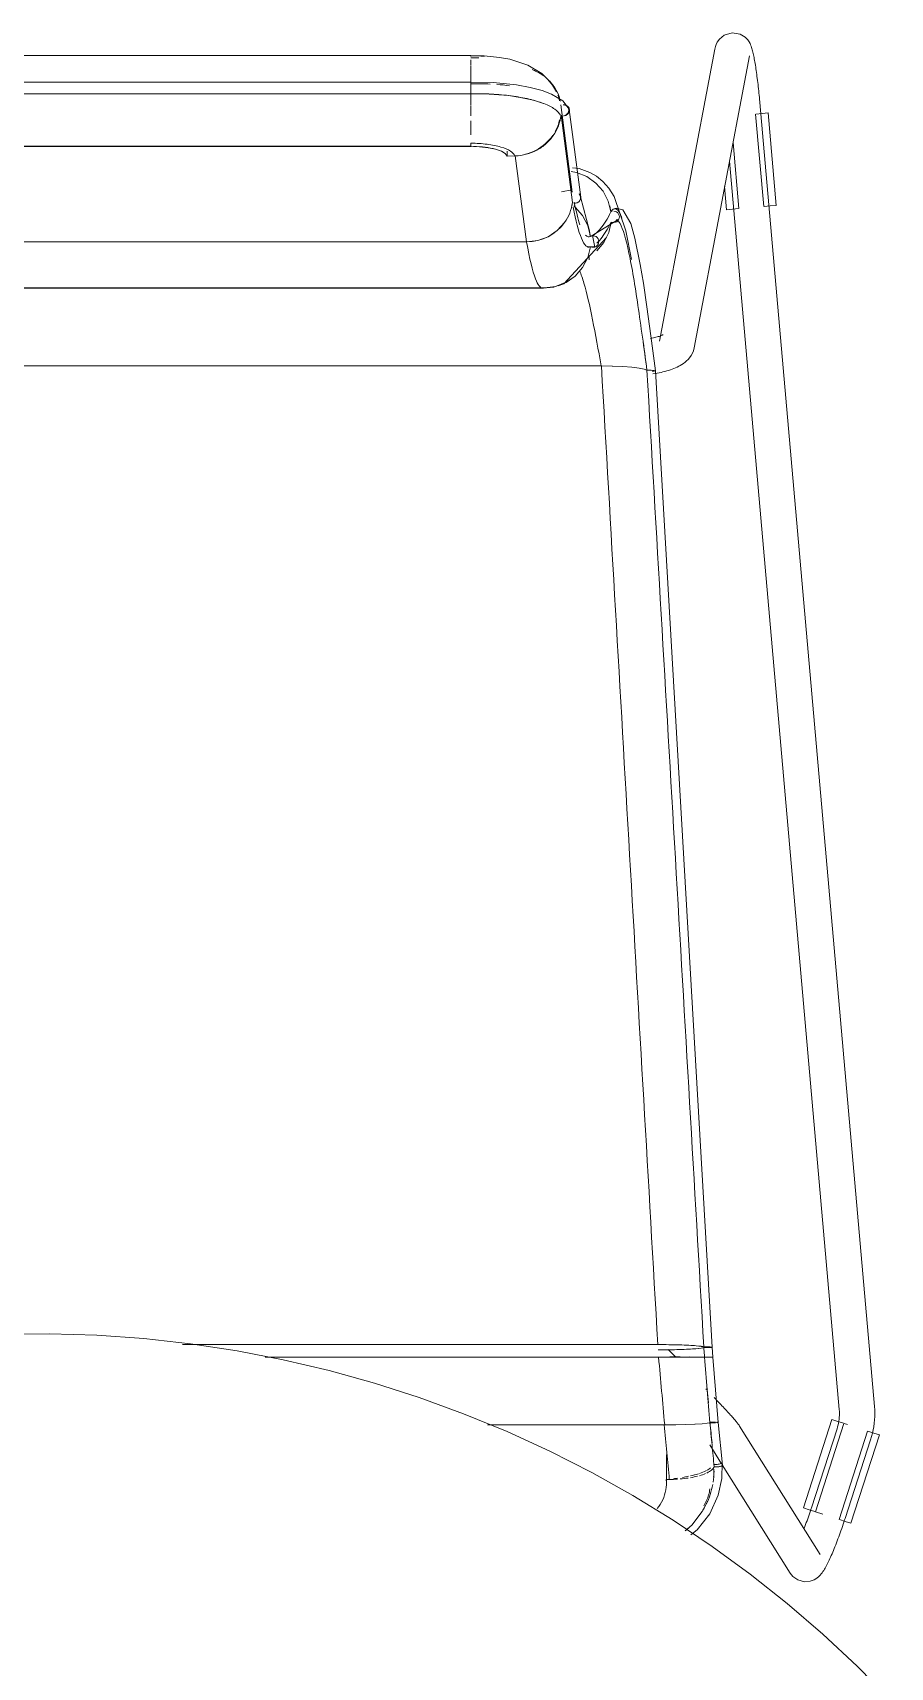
# Model space of a CAD drawing. Header units: millimetres. Extents: x 79795 to 317870, y -36033 to 97293.
# Drawn here: x 161676 to 161967, y 12592 to 13148 of the extents above; entities that cross this region are included whole.
import ezdxf

# ---------------------------------------------------------------- set-up
doc = ezdxf.new("R2010")
doc.units = ezdxf.units.MM
doc.header["$MEASUREMENT"] = 0
doc.layers.add('I-FURN', color=8, linetype='CONTINUOUS', lineweight=9)

msp = doc.modelspace()

# ---------------------------------------------------------------- linework, layer by layer
at = {"layer": 'I-FURN'}
for p, q in [((161910.56, 13147.02), (161913.31, 13147.86)), ((161913.31, 13147.86), (161916.07, 13147.37)), ((161907.43, 13142.27), (161888.61, 13042.97)), ((161907.51, 13142.68), (161907.43, 13142.27)), ((161907.65, 13143.2), (161907.51, 13142.68)), ((161907.86, 13143.82), (161907.65, 13143.2)), ((161908.24, 13144.62), (161907.86, 13143.82)), ((161908.99, 13145.7), (161908.24, 13144.62)), ((161910.56, 13147.02), (161908.99, 13145.7)), ((161916.07, 13147.37), (161917.73, 13146.33)), ((161917.73, 13146.33), (161918.58, 13145.42)), ((161918.58, 13145.42), (161919.06, 13144.72)), ((161919.06, 13144.72), (161919.37, 13144.16)), ((161919.37, 13144.16), (161919.58, 13143.69)), ((161919.58, 13143.69), (161919.75, 13143.26)), ((161919.75, 13143.26), (161919.89, 13142.85)), ((161919.89, 13142.85), (161920.02, 13142.46)), ((161920.02, 13142.46), (161920.13, 13142.06)), ((161920.13, 13142.06), (161920.24, 13141.66)), ((161824.52, 13140.08), (161529.67, 13140.08)), ((161829.04, 13140), (161824.52, 13140.08)), ((161824.52, 13139.91), (161824.52, 13140.08)), ((161824.52, 13140.06), (161824.52, 13139.78)), ((161824.52, 13138.59), (161824.52, 13136.84)), ((161824.52, 13136.56), (161824.52, 13133.98)), ((161834.25, 13139.48), (161829.04, 13140)), ((161837.74, 13138.83), (161834.25, 13139.48)), ((161843.89, 13136.81), (161837.74, 13138.83)), ((161848.61, 13133.94), (161843.89, 13136.81)), ((161900.4, 13040.74), (161919.22, 13140.03)), ((161920.24, 13141.66), (161920.34, 13141.25)), ((161920.34, 13141.25), (161920.44, 13140.82)), ((161920.44, 13140.82), (161920.54, 13140.38)), ((161920.54, 13140.38), (161920.64, 13139.92)), ((161920.64, 13139.92), (161920.73, 13139.44)), ((161920.73, 13139.44), (161920.83, 13138.94)), ((161920.83, 13138.94), (161920.92, 13138.43)), ((161920.92, 13138.43), (161921.02, 13137.9)), ((161921.02, 13137.9), (161921.11, 13137.35)), ((161921.11, 13137.35), (161921.2, 13136.78)), ((161921.2, 13136.78), (161921.29, 13136.19)), ((161824.52, 13131.04), (161529.67, 13131.04)), ((161824.52, 13130.8), (161824.52, 13133.82)), ((161824.52, 13133.81), (161824.52, 13130.8)), ((161832.08, 13130.89), (161824.52, 13131.04)), ((161824.52, 13130.97), (161824.52, 13131.04)), ((161824.52, 13131.04), (161824.52, 13127.19)), ((161824.52, 13130.78), (161824.52, 13130.97)), ((161824.52, 13130.47), (161824.52, 13130.78)), ((161839.97, 13130.1), (161832.08, 13130.89)), ((161850.59, 13132.1), (161848.61, 13133.94)), ((161852.26, 13130.03), (161850.59, 13132.1)), ((161921.29, 13136.19), (161921.39, 13135.59)), ((161921.39, 13135.59), (161921.48, 13134.97)), ((161921.48, 13134.97), (161921.57, 13134.33)), ((161921.57, 13134.33), (161921.65, 13133.69)), ((161921.65, 13133.69), (161921.74, 13133.02)), ((161921.74, 13133.02), (161921.83, 13132.35)), ((161921.83, 13132.35), (161921.91, 13131.66)), ((161921.91, 13131.66), (161922, 13130.96)), ((161922, 13130.96), (161922.08, 13130.25)), ((161529.67, 13127.08), (161824.52, 13127.08)), ((161824.52, 13130.08), (161824.52, 13130.47)), ((161824.52, 13129.63), (161824.52, 13130.08)), ((161824.52, 13129.14), (161824.52, 13129.63)), ((161824.52, 13128.64), (161824.52, 13129.14)), ((161824.52, 13128.16), (161824.52, 13128.64)), ((161824.52, 13127.74), (161824.52, 13128.16)), ((161824.52, 13127.41), (161824.52, 13127.74)), ((161824.52, 13127.19), (161824.52, 13127.41)), ((161824.52, 13123.3), (161824.52, 13127.11)), ((161824.52, 13127.11), (161824.52, 13123.3)), ((161830.74, 13127), (161824.52, 13127.08)), ((161837.31, 13126.47), (161830.74, 13127)), ((161841.32, 13125.88), (161837.31, 13126.47)), ((161844.68, 13129.23), (161839.97, 13130.1)), ((161845.75, 13124.91), (161841.32, 13125.88)), ((161848.72, 13128.15), (161844.68, 13129.23)), ((161851.89, 13126.96), (161848.72, 13128.15)), ((161855.72, 13124.65), (161851.89, 13126.96)), ((161853.59, 13127.76), (161852.26, 13130.03)), ((161922.08, 13130.25), (161922.16, 13129.53)), ((161922.16, 13129.53), (161922.24, 13128.81)), ((161922.24, 13128.81), (161922.32, 13128.07)), ((161922.32, 13128.07), (161922.4, 13127.33)), ((161922.4, 13127.33), (161922.47, 13126.59)), ((161922.47, 13126.59), (161922.54, 13125.84)), ((161922.54, 13125.84), (161922.61, 13125.09)), ((161824.52, 13123.1), (161824.52, 13119.54)), ((161849.19, 13123.81), (161845.75, 13124.91)), ((161855.13, 13123.33), (161858.98, 13093.64)), ((161859, 13090.09), (161855.15, 13119.79)), ((161855.9, 13117.36), (161855.59, 13119.8)), ((161857.61, 13122.27), (161855.72, 13124.65)), ((161857.97, 13121.77), (161861.83, 13091.99)), ((161921.28, 13120.2), (161924.04, 13088.79)), ((161921.4, 13120.21), (161923.47, 13120.4)), ((161922.61, 13125.09), (161922.68, 13124.34)), ((161922.68, 13124.34), (161922.7, 13124.18)), ((161961.64, 12680.86), (161922.7, 13124.18)), ((161923.47, 13120.4), (161925.51, 13120.57)), ((161925.51, 13120.57), (161928.27, 13089.16)), ((161824.52, 13117.92), (161824.52, 13116.07)), ((161824.52, 13115.59), (161824.52, 13116.06)), ((161824.52, 13115.55), (161824.52, 13113.09)), ((161824.52, 13109.24), (161529.67, 13109.24)), ((161529.67, 13109.18), (161824.52, 13109.18)), ((161824.52, 13109.18), (161827.56, 13109.07)), ((161827.56, 13109.07), (161830.41, 13108.75)), ((161830.41, 13108.75), (161832.9, 13108.24)), ((161915.59, 13088.05), (161913.62, 13110.53)), ((161832.9, 13108.24), (161834.88, 13107.57)), ((161834.88, 13107.57), (161836.23, 13106.78)), ((161836.23, 13106.78), (161836.87, 13105.92)), ((161836.87, 13105.92), (161836.87, 13107.59)), ((161836.87, 13105.92), (161839.59, 13105.99)), ((161839.59, 13105.99), (161843.45, 13076.71)), ((161912.41, 13104.16), (161949.69, 12679.81)), ((161858.63, 13100.7), (161860.37, 13100.32)), ((161860.37, 13100.33), (161858.63, 13100.7)), ((161861.36, 13101.67), (161859.1, 13101.96)), ((161863.89, 13098.93), (161860.37, 13100.33)), ((161864.96, 13100.37), (161861.36, 13101.67)), ((161866.97, 13096.76), (161863.89, 13098.93)), ((161867.23, 13099.03), (161864.96, 13100.37)), ((161869.4, 13097.25), (161867.23, 13099.03)), ((161858.85, 13094.42), (161855.36, 13093.73)), ((161861.59, 13092.67), (161861.29, 13093.06)), ((161861.78, 13092.23), (161861.59, 13092.67)), ((161861.84, 13091.76), (161861.78, 13092.23)), ((161861.81, 13092.07), (161864.78, 13080.46)), ((161869.45, 13093.93), (161866.97, 13096.76)), ((161871.4, 13095.01), (161869.4, 13097.25)), ((161871.19, 13090.61), (161869.45, 13093.93)), ((161873.21, 13092.19), (161871.4, 13095.01)), ((161877.2, 13080.47), (161873.21, 13092.19)), ((161910.67, 13095.57), (161911.36, 13087.68)), ((161858.81, 13088.94), (161859, 13090.09)), ((161859.47, 13089.93), (161859.96, 13089.9)), ((161859.98, 13088.59), (161859.49, 13089.02)), ((161859.96, 13089.9), (161860.46, 13089.97)), ((161862.49, 13085.72), (161859.98, 13088.59)), ((161860.46, 13089.97), (161860.91, 13090.17)), ((161860.91, 13090.17), (161861.29, 13090.47)), ((161861.29, 13090.47), (161861.58, 13090.85)), ((161861.58, 13090.85), (161861.77, 13091.29)), ((161861.77, 13091.29), (161861.84, 13091.76)), ((161872.1, 13086.98), (161871.19, 13090.61)), ((161871.71, 13088.99), (161872.1, 13086.98)), ((161872.57, 13087.15), (161872.1, 13086.98)), ((161872.1, 13086.98), (161872.57, 13087.14)), ((161873.92, 13088.2), (161873, 13087.9)), ((161873.06, 13087.19), (161873.56, 13087.11)), ((161873.56, 13087.11), (161873.06, 13087.19)), ((161873.56, 13087.11), (161874.01, 13086.92)), ((161874.01, 13086.92), (161873.56, 13087.11)), ((161876.1, 13087.67), (161873.92, 13088.2)), ((161874.01, 13086.92), (161874.4, 13086.61)), ((161874.4, 13086.61), (161874.01, 13086.92)), ((161874.4, 13086.61), (161874.7, 13086.21)), ((161874.7, 13086.22), (161874.4, 13086.61)), ((161878.87, 13083.03), (161876.1, 13087.67)), ((161913.4, 13087.86), (161911.36, 13087.68)), ((161915.47, 13088.04), (161913.4, 13087.86)), ((161926.23, 13088.98), (161924.16, 13088.8)), ((161928.27, 13089.16), (161926.23, 13088.98)), ((161853.88, 13080.58), (161856.37, 13083.32)), ((161864.24, 13082.32), (161862.49, 13085.72)), ((161865.14, 13078.61), (161864.24, 13082.32)), ((161874.77, 13084.42), (161865.38, 13078.71)), ((161872.15, 13083.49), (161871.35, 13079.88)), ((161871.36, 13079.88), (161872.15, 13083.49)), ((161872.62, 13083.34), (161872.15, 13083.49)), ((161872.15, 13083.49), (161872.62, 13083.34)), ((161873.12, 13083.31), (161872.62, 13083.34)), ((161872.62, 13083.34), (161873.12, 13083.31)), ((161873.61, 13083.4), (161873.12, 13083.31)), ((161873.12, 13083.31), (161873.61, 13083.4)), ((161874.06, 13083.61), (161873.61, 13083.4)), ((161873.61, 13083.4), (161874.06, 13083.61)), ((161874.44, 13083.93), (161874.06, 13083.61)), ((161874.06, 13083.61), (161874.44, 13083.93)), ((161874.73, 13084.33), (161874.44, 13083.93)), ((161874.44, 13083.93), (161874.73, 13084.33)), ((161874.9, 13085.76), (161874.7, 13086.22)), ((161874.7, 13086.21), (161874.89, 13085.76)), ((161874.91, 13084.79), (161874.73, 13084.33)), ((161874.73, 13084.33), (161874.91, 13084.79)), ((161874.89, 13085.76), (161874.97, 13085.28)), ((161874.97, 13085.28), (161874.9, 13085.76)), ((161874.97, 13085.28), (161874.91, 13084.79)), ((161874.91, 13084.79), (161874.97, 13085.28)), ((161880.28, 13078.03), (161878.87, 13083.03)), ((161843.45, 13076.71), (161510.74, 13076.71)), ((161510.74, 13076.71), (161843.45, 13076.71)), ((161843.45, 13076.71), (161847.22, 13077.19)), ((161847.22, 13077.19), (161850.77, 13078.5)), ((161850.77, 13078.5), (161853.88, 13080.58)), ((161870.66, 13078.23), (161856.06, 13062.53)), ((161864.78, 13080.46), (161865.1, 13078.59)), ((161865.14, 13078.61), (161865.61, 13078.77)), ((161865.61, 13078.77), (161865.14, 13078.61)), ((161865.61, 13078.77), (161866.1, 13078.81)), ((161866.11, 13078.81), (161865.61, 13078.77)), ((161866.65, 13075), (161865.82, 13078.89)), ((161866.1, 13078.81), (161866.59, 13078.73)), ((161866.6, 13078.73), (161866.11, 13078.81)), ((161866.59, 13078.73), (161867.04, 13078.52)), ((161867.04, 13075.19), (161866.59, 13074.99)), ((161867.05, 13078.53), (161866.6, 13078.73)), ((161866.6, 13074.99), (161867.05, 13075.19)), ((161867.04, 13078.52), (161867.43, 13078.21)), ((161867.43, 13075.5), (161867.04, 13075.19)), ((161867.43, 13078.21), (161867.05, 13078.53)), ((161867.05, 13075.19), (161867.43, 13075.5)), ((161869.71, 13076.56), (161867.32, 13073.72)), ((161867.32, 13073.72), (161869.72, 13076.56)), ((161867.43, 13078.21), (161867.72, 13077.81)), ((161867.72, 13077.81), (161867.43, 13078.21)), ((161867.72, 13075.91), (161867.43, 13075.5)), ((161867.43, 13075.5), (161867.72, 13075.91)), ((161867.72, 13077.81), (161867.91, 13077.35)), ((161867.91, 13077.35), (161867.72, 13077.81)), ((161867.91, 13076.37), (161867.72, 13075.91)), ((161867.72, 13075.91), (161867.91, 13076.37)), ((161867.91, 13077.35), (161867.98, 13076.86)), ((161867.98, 13076.86), (161867.91, 13077.35)), ((161867.98, 13076.86), (161867.91, 13076.37)), ((161867.91, 13076.37), (161867.98, 13076.86)), ((161871.35, 13079.88), (161869.71, 13076.56)), ((161869.72, 13076.56), (161871.36, 13079.88)), ((161879.1, 13070.81), (161877.2, 13080.47)), ((161882.08, 13069.01), (161880.28, 13078.03)), ((161864.24, 13071.39), (161862.49, 13068)), ((161862.49, 13067.99), (161864.24, 13071.39)), ((161866.95, 13075.14), (161864.07, 13075.09)), ((161864.24, 13071.39), (161865.14, 13075.1)), ((161865.61, 13074.94), (161865.14, 13075.11)), ((161865.14, 13075.1), (161865.61, 13074.94)), ((161866.1, 13074.91), (161865.61, 13074.94)), ((161865.61, 13074.94), (161866.11, 13074.9)), ((161866.59, 13074.99), (161866.1, 13074.91)), ((161866.11, 13074.9), (161866.6, 13074.99)), ((161859.98, 13065.13), (161856.84, 13062.96)), ((161856.85, 13062.95), (161859.98, 13065.12)), ((161862.49, 13068), (161859.98, 13065.13)), ((161859.98, 13065.12), (161862.49, 13067.99)), ((161883.12, 13062.7), (161882.08, 13069.01)), ((161849.49, 13061.11), (161504.7, 13061.11)), ((161504.7, 13061.11), (161849.49, 13061.11)), ((161505.24, 13060.96), (161810.04, 13060.96)), ((161810.04, 13060.96), (161848.95, 13060.96)), ((161852.7, 13061.4), (161848.95, 13060.96)), ((161853.28, 13061.59), (161849.49, 13061.11)), ((161849.49, 13061.11), (161853.28, 13061.59)), ((161857.16, 13063.13), (161852.7, 13061.4)), ((161856.84, 13062.96), (161853.28, 13061.59)), ((161853.28, 13061.59), (161856.85, 13062.95)), ((161856.06, 13062.53), (161854.14, 13061.83)), ((161884.3, 13054.68), (161883.12, 13062.7)), ((161885.65, 13044.75), (161884.3, 13054.68)), ((161886.06, 13044), (161885.57, 13043.9)), ((161887.21, 13032.89), (161885.65, 13044.75)), ((161886.53, 13044.1), (161886.06, 13044)), ((161886.98, 13044.2), (161886.53, 13044.1)), ((161887.4, 13044.31), (161886.98, 13044.2)), ((161887.79, 13044.42), (161887.4, 13044.31)), ((161888.16, 13044.53), (161887.79, 13044.42)), ((161888.5, 13044.63), (161888.16, 13044.53)), ((161888.8, 13044.74), (161888.5, 13044.63)), ((161889.07, 13044.84), (161888.8, 13044.74)), ((161889.3, 13044.94), (161889.07, 13044.84)), ((161889.49, 13045.02), (161889.3, 13044.94)), ((161889.65, 13045.1), (161889.49, 13045.02)), ((161889.73, 13045.15), (161889.65, 13045.1)), ((161889.81, 13045.19), (161889.73, 13045.15)), ((161889.83, 13045.2), (161889.81, 13045.19)), ((161897.83, 13036.26), (161897.3, 13035.81)), ((161898.35, 13036.78), (161897.83, 13036.26)), ((161898.86, 13037.38), (161898.35, 13036.78)), ((161899.34, 13038.07), (161898.86, 13037.38)), ((161899.78, 13038.86), (161899.34, 13038.07)), ((161900.14, 13039.75), (161899.78, 13038.86)), ((161900.4, 13040.74), (161900.14, 13039.75)), ((161868.79, 13034.61), (161485.39, 13034.61)), ((161485.39, 13034.61), (161868.79, 13034.61)), ((161872.56, 13034.55), (161868.79, 13034.61)), ((161868.87, 13034.61), (161872.56, 13034.55)), ((161876.1, 13034.4), (161872.56, 13034.55)), ((161872.62, 13034.55), (161876.14, 13034.4)), ((161879.2, 13034.16), (161876.1, 13034.4)), ((161876.14, 13034.4), (161879.2, 13034.16)), ((161881.69, 13033.85), (161879.2, 13034.16)), ((161879.23, 13034.16), (161881.7, 13033.85)), ((161883.44, 13033.48), (161881.69, 13033.85)), ((161881.7, 13033.85), (161883.44, 13033.48)), ((161884.34, 13033.08), (161883.44, 13033.48)), ((161883.44, 13033.48), (161884.34, 13033.08)), ((161884.81, 13033.1), (161884.34, 13033.08)), ((161884.34, 13033.08), (161884.82, 13033.1)), ((161885.31, 13033.1), (161884.81, 13033.1)), ((161884.82, 13033.1), (161885.31, 13033.1)), ((161885.8, 13033.1), (161885.31, 13033.1)), ((161885.31, 13033.1), (161885.81, 13033.1)), ((161886.26, 13033.07), (161885.8, 13033.1)), ((161885.81, 13033.1), (161886.26, 13033.07)), ((161886.64, 13033.04), (161886.26, 13033.07)), ((161886.26, 13033.07), (161886.65, 13033.04)), ((161886.29, 13032.71), (161886.67, 13032.75)), ((161886.68, 13032.75), (161886.3, 13032.71)), ((161887.11, 13031.99), (161886.4, 13031.87)), ((161886.94, 13033), (161886.64, 13033.04)), ((161886.65, 13033.04), (161886.95, 13033)), ((161886.67, 13032.75), (161886.96, 13032.79)), ((161886.97, 13032.79), (161886.68, 13032.75)), ((161887.8, 13032.11), (161887.11, 13031.99)), ((161887.15, 13032.84), (161887.21, 13032.89)), ((161887.21, 13032.89), (161887.15, 13032.84)), ((161887.21, 13032.89), (161906.5, 12700.98)), ((161888.48, 13032.25), (161887.8, 13032.11)), ((161889.15, 13032.39), (161888.48, 13032.25)), ((161889.8, 13032.54), (161889.15, 13032.39)), ((161890.45, 13032.7), (161889.8, 13032.54)), ((161891.08, 13032.88), (161890.45, 13032.7)), ((161891.69, 13033.06), (161891.08, 13032.88)), ((161892.3, 13033.25), (161891.69, 13033.06)), ((161892.89, 13033.46), (161892.3, 13033.25)), ((161893.47, 13033.68), (161892.89, 13033.46)), ((161894.04, 13033.91), (161893.47, 13033.68)), ((161894.6, 13034.17), (161894.04, 13033.91)), ((161895.15, 13034.44), (161894.6, 13034.17)), ((161895.69, 13034.73), (161895.15, 13034.44)), ((161896.23, 13035.05), (161895.69, 13034.73)), ((161896.77, 13035.41), (161896.23, 13035.05)), ((161897.3, 13035.81), (161896.77, 13035.41)), ((161681.41, 12705.55), (161665.41, 12705.4)), ((161697.4, 12705.06), (161681.41, 12705.55)), ((161713.36, 12703.93), (161697.4, 12705.06)), ((161729.26, 12702.16), (161713.36, 12703.93)), ((161888.04, 12701.88), (161726.53, 12701.88)), ((161726.53, 12701.88), (161888.04, 12701.88)), ((161745.08, 12699.75), (161729.26, 12702.16)), ((161760.79, 12696.72), (161745.08, 12699.75)), ((161888.31, 12697.56), (161754.67, 12697.56)), ((161754.67, 12697.56), (161888.31, 12697.56)), ((161891.83, 12701.85), (161888.04, 12701.88)), ((161888.16, 12700.09), (161891.84, 12700.12)), ((161892.1, 12697.56), (161888.31, 12697.56)), ((161888.31, 12697.56), (161892.1, 12697.56)), ((161894.11, 12697.57), (161891.53, 12700.24)), ((161895.39, 12701.77), (161891.83, 12701.85)), ((161891.84, 12700.12), (161895.39, 12700.2)), ((161892.1, 12697.69), (161895.66, 12697.68)), ((161895.66, 12697.68), (161892.1, 12697.69)), ((161895.66, 12697.57), (161892.1, 12697.56)), ((161892.1, 12697.56), (161895.67, 12697.57)), ((161898.52, 12701.65), (161895.39, 12701.77)), ((161895.39, 12700.2), (161898.51, 12700.32)), ((161898.79, 12697.58), (161895.67, 12697.57)), ((161895.67, 12697.57), (161898.8, 12697.58)), ((161898.51, 12700.32), (161901, 12700.48)), ((161901.03, 12701.49), (161898.52, 12701.65)), ((161898.78, 12697.67), (161901.28, 12697.66)), ((161901.28, 12697.66), (161898.78, 12697.67)), ((161901.3, 12697.59), (161898.8, 12697.58)), ((161898.8, 12697.58), (161901.3, 12697.59)), ((161901, 12700.48), (161902.75, 12700.67)), ((161902.77, 12701.29), (161901.03, 12701.49)), ((161901.28, 12697.66), (161903.03, 12697.65)), ((161903.03, 12697.65), (161901.28, 12697.66)), ((161903.04, 12697.6), (161901.3, 12697.59)), ((161901.3, 12697.59), (161903.05, 12697.6)), ((161902.75, 12700.67), (161903.66, 12700.88)), ((161903.66, 12701.08), (161902.77, 12701.29)), ((161903.93, 12697.62), (161903.04, 12697.6)), ((161903.05, 12697.6), (161903.94, 12697.62)), ((161904.13, 12701.09), (161903.66, 12701.08)), ((161903.66, 12700.88), (161904.13, 12700.88)), ((161903.93, 12697.63), (161904.4, 12697.63)), ((161904.4, 12697.63), (161903.93, 12697.63)), ((161904.4, 12697.62), (161903.93, 12697.62)), ((161903.94, 12697.62), (161904.41, 12697.62)), ((161904.63, 12701.09), (161904.13, 12701.09)), ((161904.13, 12700.88), (161904.62, 12700.87)), ((161904.4, 12697.63), (161904.89, 12697.63)), ((161904.9, 12697.63), (161904.4, 12697.63)), ((161904.9, 12697.62), (161904.4, 12697.62)), ((161904.41, 12697.62), (161904.9, 12697.62)), ((161904.62, 12700.87), (161905.11, 12700.88)), ((161905.12, 12701.09), (161904.63, 12701.09)), ((161904.89, 12697.63), (161905.38, 12697.63)), ((161905.39, 12697.63), (161904.9, 12697.63)), ((161905.39, 12697.62), (161904.9, 12697.62)), ((161904.9, 12697.62), (161905.39, 12697.62)), ((161905.11, 12700.88), (161905.56, 12700.89)), ((161905.57, 12701.08), (161905.12, 12701.09)), ((161905.38, 12697.63), (161905.84, 12697.63)), ((161905.84, 12697.63), (161905.39, 12697.63)), ((161905.84, 12697.62), (161905.39, 12697.62)), ((161905.39, 12697.62), (161905.85, 12697.62)), ((161905.56, 12700.89), (161905.95, 12700.91)), ((161905.95, 12701.06), (161905.57, 12701.08)), ((161905.84, 12697.63), (161906.22, 12697.63)), ((161906.22, 12697.63), (161905.84, 12697.63)), ((161906.22, 12697.62), (161905.84, 12697.62)), ((161905.85, 12697.62), (161906.23, 12697.62)), ((161906.25, 12701.04), (161905.95, 12701.06)), ((161905.95, 12700.91), (161906.24, 12700.93)), ((161906.22, 12697.63), (161906.51, 12697.63)), ((161906.52, 12697.63), (161906.22, 12697.63)), ((161906.52, 12697.62), (161906.22, 12697.62)), ((161906.23, 12697.62), (161906.52, 12697.62)), ((161906.24, 12700.93), (161906.43, 12700.96)), ((161906.43, 12701.01), (161906.25, 12701.04)), ((161906.5, 12700.98), (161906.43, 12701.01)), ((161906.43, 12700.96), (161906.5, 12700.98)), ((161906.77, 12697.63), (161906.5, 12700.98)), ((161906.51, 12697.63), (161906.7, 12697.63)), ((161906.71, 12697.63), (161906.52, 12697.63)), ((161906.7, 12697.62), (161906.52, 12697.62)), ((161906.52, 12697.62), (161906.71, 12697.62)), ((161906.7, 12697.63), (161906.77, 12697.63)), ((161906.77, 12697.63), (161906.7, 12697.62)), ((161906.71, 12697.62), (161906.77, 12697.63)), ((161906.77, 12697.63), (161906.71, 12697.63)), ((161906.77, 12697.63), (161908.6, 12675.42)), ((161776.36, 12693.06), (161760.79, 12696.72)), ((161791.78, 12688.78), (161776.36, 12693.06)), ((161807.01, 12683.89), (161791.78, 12688.78)), ((161904.87, 12686.38), (161904.39, 12686.89)), ((161822.04, 12678.39), (161807.01, 12683.89)), ((161907.68, 12683.41), (161907.23, 12683.9)), ((161908.13, 12682.93), (161907.68, 12683.41)), ((161908.57, 12682.46), (161908.13, 12682.93)), ((161909, 12682), (161908.57, 12682.46)), ((161909.43, 12681.55), (161909, 12682)), ((161909.84, 12681.1), (161909.43, 12681.55)), ((161910.24, 12680.67), (161909.84, 12681.1)), ((161910.63, 12680.24), (161910.24, 12680.67)), ((161961.65, 12680.82), (161961.64, 12680.86)), ((161961.72, 12679.68), (161961.65, 12680.82)), ((161836.83, 12672.3), (161822.04, 12678.39)), ((161903.12, 12674.96), (161904.86, 12675.14)), ((161904.86, 12675.14), (161903.14, 12674.96)), ((161904.86, 12675.14), (161905.75, 12675.33)), ((161905.75, 12675.33), (161904.86, 12675.14)), ((161905.75, 12675.33), (161906.22, 12675.32)), ((161906.22, 12675.32), (161905.75, 12675.33)), ((161906.24, 12675.53), (161905.76, 12675.52)), ((161905.76, 12675.52), (161906.23, 12675.53)), ((161906.22, 12675.32), (161906.72, 12675.32)), ((161906.71, 12675.32), (161906.22, 12675.32)), ((161906.23, 12675.53), (161906.73, 12675.53)), ((161906.73, 12675.53), (161906.24, 12675.53)), ((161907.21, 12675.33), (161906.71, 12675.32)), ((161906.72, 12675.32), (161907.21, 12675.33)), ((161907.22, 12675.52), (161906.73, 12675.53)), ((161906.73, 12675.53), (161907.22, 12675.52)), ((161907.21, 12675.33), (161907.66, 12675.34)), ((161907.66, 12675.34), (161907.21, 12675.33)), ((161907.68, 12675.51), (161907.22, 12675.52)), ((161907.22, 12675.52), (161907.67, 12675.51)), ((161907.66, 12675.34), (161908.05, 12675.35)), ((161908.04, 12675.35), (161907.66, 12675.34)), ((161908.34, 12675.37), (161908.04, 12675.35)), ((161908.05, 12675.5), (161908.35, 12675.47)), ((161908.05, 12675.35), (161908.34, 12675.37)), ((161908.35, 12675.47), (161908.06, 12675.5)), ((161908.34, 12675.37), (161908.53, 12675.4)), ((161908.54, 12675.45), (161908.35, 12675.47)), ((161908.35, 12675.47), (161908.53, 12675.45)), ((161908.53, 12675.45), (161908.6, 12675.42)), ((161908.53, 12675.4), (161908.6, 12675.42)), ((161908.6, 12675.42), (161908.53, 12675.4)), ((161908.6, 12675.42), (161908.54, 12675.45)), ((161908.6, 12675.42), (161910.02, 12660.93)), ((161911.02, 12679.83), (161910.63, 12680.24)), ((161911.38, 12679.43), (161911.02, 12679.83)), ((161911.74, 12679.04), (161911.38, 12679.43)), ((161912.08, 12678.66), (161911.74, 12679.04)), ((161912.41, 12678.3), (161912.08, 12678.66)), ((161912.73, 12677.94), (161912.41, 12678.3)), ((161913.03, 12677.61), (161912.73, 12677.94)), ((161913.32, 12677.29), (161913.03, 12677.61)), ((161913.59, 12676.98), (161913.32, 12677.29)), ((161913.85, 12676.68), (161913.59, 12676.98)), ((161914.09, 12676.4), (161913.85, 12676.68)), ((161914.32, 12676.14), (161914.09, 12676.4)), ((161914.53, 12675.88), (161914.32, 12676.14)), ((161914.74, 12675.64), (161914.53, 12675.88)), ((161914.92, 12675.41), (161914.74, 12675.64)), ((161915.1, 12675.19), (161914.92, 12675.41)), ((161915.28, 12674.97), (161915.1, 12675.19)), ((161947.2, 12676.39), (161937.51, 12646.39)), ((161941.56, 12645.08), (161951.25, 12675.09)), ((161947.2, 12676.39), (161949.15, 12675.76)), ((161949.15, 12675.76), (161951.13, 12675.13)), ((161949.45, 12675.2), (161949.31, 12674.55)), ((161949.56, 12675.85), (161949.45, 12675.2)), ((161949.65, 12676.51), (161949.56, 12675.85)), ((161949.71, 12677.16), (161949.65, 12676.51)), ((161949.69, 12679.81), (161949.74, 12679.15)), ((161949.75, 12677.83), (161949.71, 12677.16)), ((161949.74, 12679.15), (161949.75, 12678.49)), ((161949.75, 12678.49), (161949.75, 12677.83)), ((161961.42, 12673.98), (161961.57, 12675.12)), ((161961.57, 12675.12), (161961.68, 12676.25)), ((161961.68, 12676.25), (161961.74, 12677.39)), ((161961.75, 12678.53), (161961.72, 12679.68)), ((161961.74, 12677.39), (161961.75, 12678.53)), ((161830.14, 12674.59), (161890.25, 12674.59)), ((161890.25, 12674.59), (161830.14, 12674.59)), ((161851.37, 12665.61), (161836.83, 12672.3)), ((161890.25, 12674.59), (161894.01, 12674.62)), ((161894.01, 12674.62), (161890.37, 12674.59)), ((161894.11, 12674.62), (161897.55, 12674.69)), ((161897.55, 12674.69), (161894.11, 12674.62)), ((161897.55, 12674.69), (161900.65, 12674.81)), ((161900.65, 12674.81), (161897.61, 12674.7)), ((161900.65, 12674.81), (161903.12, 12674.96)), ((161903.13, 12674.96), (161900.69, 12674.81)), ((161915.45, 12674.74), (161915.28, 12674.97)), ((161915.64, 12674.48), (161915.45, 12674.74)), ((161915.85, 12674.16), (161915.64, 12674.48)), ((161943.16, 12630.57), (161915.85, 12674.16)), ((161948.95, 12673.25), (161940.23, 12646.43)), ((161949.14, 12673.91), (161948.95, 12673.27)), ((161948.95, 12673.27), (161948.95, 12673.25)), ((161949.31, 12674.55), (161949.14, 12673.91)), ((161959.31, 12672.48), (161949.63, 12642.48)), ((161951.34, 12675.06), (161952.51, 12674.68)), ((161951.65, 12642.73), (161960.36, 12669.54)), ((161963.36, 12671.18), (161953.67, 12641.17)), ((161959.43, 12672.44), (161961.4, 12671.81)), ((161960.36, 12669.54), (161960.69, 12670.64)), ((161960.69, 12670.64), (161960.98, 12671.74)), ((161960.98, 12671.74), (161961.22, 12672.86)), ((161961.22, 12672.86), (161961.42, 12673.98)), ((161961.4, 12671.81), (161963.36, 12671.18)), ((161865.62, 12658.36), (161851.37, 12665.61)), ((161890.96, 12654.8), (161890.96, 12664.55)), ((161905.68, 12667.79), (161909.72, 12661.34)), ((161909.81, 12656.37), (161909.9, 12661.83)), ((161909.95, 12660.97), (161932.99, 12624.2)), ((161879.58, 12650.54), (161865.62, 12658.36)), ((161891.95, 12656.04), (161890.9, 12656.04)), ((161908.6, 12650.72), (161909.81, 12656.37)), ((161893.21, 12642.16), (161879.58, 12650.54)), ((161903.12, 12645.11), (161905.03, 12648.8)), ((161905.7, 12644.4), (161908.6, 12650.72)), ((161906.5, 12633.25), (161893.21, 12642.16)), ((161899.63, 12640.54), (161903.12, 12645.11)), ((161901.36, 12638.87), (161905.7, 12644.4)), ((161939.47, 12645.76), (161937.51, 12646.39)), ((161938.5, 12641.36), (161938.73, 12642.02)), ((161938.73, 12642.02), (161938.97, 12642.69)), ((161938.97, 12642.69), (161939.2, 12643.36)), ((161939.2, 12643.36), (161939.44, 12644.04)), ((161939.44, 12644.04), (161939.67, 12644.72)), ((161941.44, 12645.12), (161939.47, 12645.76)), ((161939.67, 12644.72), (161939.9, 12645.41)), ((161939.9, 12645.41), (161940.13, 12646.11)), ((161940.13, 12646.11), (161940.23, 12646.43)), ((161941.65, 12645.05), (161944.13, 12644.25)), ((161951.72, 12641.8), (161949.74, 12642.44)), ((161951.25, 12641.53), (161951.5, 12642.27)), ((161951.5, 12642.27), (161951.65, 12642.73)), ((161953.67, 12641.17), (161951.72, 12641.8)), ((161897.28, 12638.58), (161899.63, 12640.54)), ((161899.31, 12637.23), (161901.36, 12638.87)), ((161937.79, 12639.46), (161938.03, 12640.08)), ((161938.03, 12640.08), (161938.26, 12640.72)), ((161938.26, 12640.72), (161938.5, 12641.36)), ((161949.24, 12635.8), (161949.49, 12636.49)), ((161949.49, 12636.49), (161949.75, 12637.19)), ((161949.75, 12637.19), (161950, 12637.89)), ((161950, 12637.89), (161950.25, 12638.61)), ((161950.25, 12638.61), (161950.51, 12639.33)), ((161950.51, 12639.33), (161950.76, 12640.06)), ((161950.76, 12640.06), (161951.01, 12640.79)), ((161951.01, 12640.79), (161951.25, 12641.53)), ((161919.42, 12623.81), (161906.5, 12633.25)), ((161946.99, 12630.19), (161947.23, 12630.75)), ((161947.23, 12630.75), (161947.48, 12631.33)), ((161947.48, 12631.33), (161947.72, 12631.93)), ((161947.72, 12631.93), (161947.97, 12632.54)), ((161947.97, 12632.54), (161948.22, 12633.16)), ((161948.22, 12633.16), (161948.47, 12633.8)), ((161948.47, 12633.8), (161948.73, 12634.46)), ((161948.73, 12634.46), (161948.98, 12635.12)), ((161948.98, 12635.12), (161949.24, 12635.8)), ((161944.16, 12624.73), (161944.42, 12625.12)), ((161944.42, 12625.12), (161944.66, 12625.51)), ((161944.66, 12625.51), (161944.89, 12625.91)), ((161944.89, 12625.91), (161945.12, 12626.32)), ((161945.12, 12626.32), (161945.35, 12626.75)), ((161945.35, 12626.75), (161945.58, 12627.19)), ((161945.58, 12627.19), (161945.81, 12627.64)), ((161945.81, 12627.64), (161946.04, 12628.12)), ((161946.04, 12628.12), (161946.27, 12628.61)), ((161946.27, 12628.61), (161946.51, 12629.12)), ((161946.51, 12629.12), (161946.75, 12629.65)), ((161946.75, 12629.65), (161946.99, 12630.19)), ((161931.95, 12613.87), (161919.42, 12623.81)), ((161933.88, 12623.08), (161932.99, 12624.2)), ((161933.88, 12623.08), (161935.61, 12621.86)), ((161935.61, 12621.86), (161937.84, 12621.27)), ((161937.84, 12621.27), (161939.81, 12621.44)), ((161939.81, 12621.44), (161941.19, 12621.96)), ((161941.19, 12621.96), (161942.11, 12622.53)), ((161942.11, 12622.53), (161942.74, 12623.05)), ((161942.74, 12623.05), (161943.2, 12623.51)), ((161943.2, 12623.51), (161943.57, 12623.94)), ((161943.57, 12623.94), (161943.88, 12624.34)), ((161943.88, 12624.34), (161944.16, 12624.73)), ((161944.08, 12603.43), (161931.95, 12613.87)), ((161955.78, 12592.52), (161944.08, 12603.43)), ((161967.03, 12581.14), (161955.78, 12592.52))]:
    msp.add_line(p, q, dxfattribs=at)
for centre, major_axis, ratio, start_param, end_param in [((161824.52, 13135.8), (-12.4, 0), 0.287441, 4.492176, 4.712389), ((161824.52, 13124.33), (0, -15.75), 0.000004, 0.290246, 0.472486), ((161859.88, 13091.76), (-1.96, 0), 0.955139, 1.359855, 3.903556), ((161843.32, 13091.78), (-15.78, 0), 0.955139, 2.545839, 2.787386), ((161843.32, 13091.78), (-15.78, 0), 0.955139, 2.787556, 3.029056), ((161843.32, 13091.78), (-15.78, 0), 0.955139, 1.579038, 2.545717)]:
    msp.add_ellipse(centre, major_axis=major_axis, ratio=ratio, start_param=start_param, end_param=end_param, dxfattribs=at)
for points in [[(161824.52, 13139.99), (161826.1, 13139.99), (161827.6, 13139.92), (161829.03, 13139.78)], [(161824.52, 13130.51), (161826.74, 13130.55), (161828.94, 13130.51), (161831.12, 13130.4)], [(161833.33, 13130.27), (161834.8, 13130.16), (161836.26, 13130.01), (161837.67, 13129.83)], [(161854.07, 13126.67), (161854.32, 13126.02), (161854.48, 13125.34), (161854.63, 13124.65)], [(161839.59, 13105.99), (161840.88, 13106.03), (161843.38, 13106.39), (161846.99, 13107.8), (161850.13, 13109.99), (161852.66, 13112.83), (161854.42, 13116.17), (161855, 13118.55), (161855.15, 13119.79)], [(161849.36, 13123.75), (161850.82, 13123.18), (161853.29, 13121.91), (161854.6, 13120.51), (161854.95, 13119.78)], [(161854.02, 13116.08), (161853.78, 13115.47), (161853.5, 13114.86), (161853.17, 13114.27)], [(161854.69, 13118.27), (161854.53, 13117.57), (161854.33, 13116.87), (161854.07, 13116.19)], [(161824.52, 13110.3), (161826.41, 13110.28), (161830.15, 13110.01), (161834.95, 13109.05), (161838.27, 13107.66), (161839.21, 13106.56), (161839.34, 13106)], [(161832.9, 13108.29), (161830.84, 13108.84), (161828.13, 13109.12), (161825.36, 13109.21)], [(161859.62, 13090.3), (161860.28, 13087.17), (161860.94, 13084.26), (161861.6, 13082.53)], [(161863.5, 13079.03), (161864.05, 13078.46), (161864.59, 13078.32), (161865.14, 13078.61)], [(161864.58, 13072.04), (161864.63, 13071.58), (161864.69, 13071.11), (161864.74, 13070.64)], [(161848.95, 13060.96), (161849.13, 13060.96), (161849.31, 13061.01), (161849.49, 13061.11)], [(161883.14, 13042.45), (161883.54, 13039.35), (161883.93, 13036.22), (161884.33, 13033.09)], [(161868.87, 13034.61), (161872.07, 12979.25), (161875.26, 12923.83), (161878.46, 12868.37)], [(161903.66, 12701.08), (161900.44, 12756.49), (161894, 12867.25), (161887.56, 12977.85), (161884.34, 13033.08)], [(161878.46, 12868.37), (161881.65, 12812.91), (161884.85, 12757.4), (161888.04, 12701.88)], [(161888.31, 12697.56), (161888.65, 12693.73), (161889, 12689.9), (161889.34, 12686.07)], [(161903.66, 12701.08), (161903.71, 12700.51), (161903.8, 12699.35), (161903.89, 12698.2), (161903.93, 12697.62)], [(161903.66, 12700.88), (161903.7, 12700.34), (161903.79, 12699.26), (161903.88, 12698.17), (161903.93, 12697.63)], [(161905.75, 12675.33), (161905.45, 12679.04), (161904.84, 12686.46), (161904.24, 12693.9), (161903.94, 12697.62)], [(161889.34, 12686.07), (161889.68, 12682.24), (161890.03, 12678.42), (161890.37, 12674.59)], [(161905.75, 12675.33), (161905.99, 12672.81), (161906.47, 12667.77), (161906.95, 12662.82), (161907.19, 12660.38)], [(161905.78, 12675.33), (161906.01, 12673.02), (161906.24, 12670.71), (161906.47, 12668.43)], [(161890.25, 12674.59), (161890.56, 12671.46), (161891.15, 12665.21), (161891.69, 12659.07), (161891.95, 12656.04)], [(161902.18, 12658.1), (161902.99, 12658.37), (161903.8, 12658.65), (161904.36, 12658.95)], [(161904.6, 12659.06), (161905.24, 12659.38), (161905.63, 12659.7), (161905.96, 12660.02)], [(161907.15, 12658.84), (161907.14, 12657.58), (161907.04, 12656.32), (161906.86, 12655.08)], [(161906.96, 12656.87), (161907.07, 12657.75), (161907.08, 12658.65), (161907.08, 12659.55)], [(161890.9, 12656.05), (161890.95, 12655.54), (161890.97, 12655.03), (161890.96, 12654.52)], [(161894.73, 12656.14), (161893.82, 12656.08), (161892.9, 12656.05), (161891.95, 12656.04)], [(161893.37, 12656.28), (161893.84, 12656.33), (161894.31, 12656.39), (161894.78, 12656.46)], [(161898.31, 12656.51), (161897.45, 12656.39), (161896.58, 12656.27), (161895.67, 12656.21)], [(161896.47, 12656.72), (161897.16, 12656.84), (161897.81, 12656.97), (161898.48, 12657.11)], [(161899.14, 12657.26), (161900.06, 12657.47), (161901, 12657.7), (161901.85, 12657.95)], [(161901.54, 12657.14), (161900.79, 12656.95), (161899.99, 12656.79), (161899.15, 12656.64)], [(161904.19, 12658.01), (161903.6, 12657.76), (161902.94, 12657.53), (161902.2, 12657.32)], [(161898.69, 12639.71), (161898.26, 12639.3), (161897.81, 12638.91), (161897.34, 12638.53)]]:
    msp.add_open_spline(points, degree=3, dxfattribs=at)
for points, knots in [([(161849.22, 13133.21), (161848.5, 13133.74), (161847.24, 13134.46), (161845.91, 13135.09), (161845.4, 13135.29)], [0.5455526, 0.5455526, 0.5455526, 0.5455526, 0.6666667, 0.739481, 0.739481, 0.739481, 0.739481]), ([(161854.92, 13124.54), (161854.76, 13125.27), (161854.2, 13127.15), (161852.65, 13129.98), (161850.98, 13131.81), (161850.02, 13132.59)], [0.0634811, 0.0634811, 0.0634811, 0.0634811, 0.1666667, 0.3333333, 0.5, 0.5, 0.5, 0.5]), ([(161824.52, 13127.11), (161826.87, 13127.15), (161831.52, 13127.08), (161838.36, 13126.45), (161844.47, 13125.36), (161847.69, 13124.35), (161849.18, 13123.81)], [0.0000052, 0.0000052, 0.0000052, 0.0000052, 0.1666667, 0.3333333, 0.5, 0.6602535, 0.6602535, 0.6602535, 0.6602535]), ([(161855.91, 13123.36), (161856.08, 13123.35), (161856.37, 13123.31), (161856.75, 13123.17), (161857.17, 13122.91), (161857.62, 13122.39), (161857.87, 13121.53), (161857.65, 13120.74), (161857.25, 13120.21), (161856.87, 13119.89), (161856.56, 13119.75), (161856.4, 13119.7)], [-0.875, -0.875, -0.875, -0.875, -0.8125, -0.765625, -0.71875, -0.625, -0.5, -0.375, -0.3125, -0.25, -0.1875, -0.1875, -0.1875, -0.1875]), ([(161856.01, 13119.61), (161856.15, 13119.61), (161856.37, 13119.64), (161856.66, 13119.72), (161856.93, 13119.83), (161857.25, 13120.03), (161857.57, 13120.34), (161857.8, 13120.71), (161857.94, 13121.06), (161857.98, 13121.38), (161857.99, 13121.65), (161857.95, 13121.91), (161857.88, 13122.16), (161857.77, 13122.41), (161857.58, 13122.71), (161857.25, 13123.02), (161856.85, 13123.23), (161856.5, 13123.33), (161856.24, 13123.37), (161856.08, 13123.38), (161856.01, 13123.38)], [0.1111111, 0.1111111, 0.1111111, 0.1111111, 0.1666667, 0.1944444, 0.2222222, 0.2777778, 0.3333333, 0.3888889, 0.4444444, 0.4791667, 0.5138889, 0.5486111, 0.5833333, 0.6180556, 0.6527778, 0.7222222, 0.7916667, 0.8263889, 0.8611111, 0.8888889, 0.8888889, 0.8888889, 0.8888889]), ([(161852.32, 13112.91), (161850.88, 13110.86), (161847.94, 13108.35), (161844.37, 13106.78), (161843.12, 13106.54)], [-0.6666667, -0.6666667, -0.6666667, -0.6666667, -0.3333333, -0.1666667, -0.1666667, -0.1666667, -0.1666667]), ([(161859.28, 13088.58), (161860.21, 13083.85), (161862.16, 13076.43), (161864.11, 13074.56), (161865.14, 13075.11)], [0.0467106, 0.0467106, 0.0467106, 0.0467106, 0.5, 1, 1, 1, 1]), ([(161865.82, 13078.89), (161866.75, 13079.36), (161868.84, 13081.15), (161870.94, 13084.58), (161872.1, 13086.98)], [0.0974617, 0.0974617, 0.0974617, 0.0974617, 0.5, 1, 1, 1, 1]), ([(161872.1, 13086.98), (161873.12, 13088.54), (161874.38, 13088.31), (161875.63, 13085.4), (161875.87, 13084.77)], [0, 0, 0, 0, 0.25, 0.3070827, 0.3070827, 0.3070827, 0.3070827]), ([(161867.27, 13076.36), (161867.72, 13076.76), (161869.35, 13078.43), (161870.98, 13081.09), (161872.15, 13083.49)], [0.3036932, 0.3036932, 0.3036932, 0.3036932, 0.5, 1, 1, 1, 1]), ([(161873.98, 13084.38), (161874.38, 13084.18), (161875.81, 13082.58), (161878.24, 13074.28), (161881.29, 13055.84), (161883.33, 13040.63), (161884.34, 13033.08)], [0.1500589, 0.1500589, 0.1500589, 0.1500589, 0.25, 0.5, 0.75, 1, 1, 1, 1]), ([(161843.45, 13076.71), (161844.46, 13070.98), (161846.29, 13063.34), (161848.12, 13060.96), (161848.95, 13060.96)], [0, 0, 0, 0, 0.5, 0.9107153, 0.9107153, 0.9107153, 0.9107153]), ([(161861.49, 13066.88), (161861.98, 13065.74), (161863.44, 13061.49), (161865.87, 13050.78), (161867.82, 13040), (161868.79, 13034.61)], [0.375, 0.375, 0.375, 0.375, 0.5, 0.75, 1, 1, 1, 1]), ([(161888.04, 12701.88), (161889.32, 12701.88), (161891.87, 12701.86), (161895.47, 12701.78), (161898.64, 12701.66), (161902, 12701.44), (161903.39, 12701.23), (161903.66, 12701.08)], [-1, -1, -1, -1, -0.833333, -0.666667, -0.5, -0.333333, 0, 0, 0, 0]), ([(161903.66, 12700.88), (161903.37, 12700.74), (161901.97, 12700.53), (161898.62, 12700.31), (161895.47, 12700.19), (161891.91, 12700.11), (161889.4, 12700.09), (161888.16, 12700.09)], [-1, -1, -1, -1, -0.6666667, -0.5, -0.3333333, -0.1666667, -0.003964, -0.003964, -0.003964, -0.003964]), ([(161903.66, 12701.08), (161903.89, 12701.09), (161904.38, 12701.1), (161905.01, 12701.09), (161905.47, 12701.08), (161905.89, 12701.07), (161906.34, 12701.04), (161906.5, 12701), (161906.5, 12700.98)], [-1, -1, -1, -1, -0.90625, -0.8125, -0.765625, -0.71875, -0.625, -0.501507, -0.501507, -0.501507, -0.501507]), ([(161906.5, 12700.98), (161906.5, 12700.97), (161906.36, 12700.94), (161905.97, 12700.91), (161905.58, 12700.89), (161905.12, 12700.88), (161904.63, 12700.87), (161904.12, 12700.87), (161903.81, 12700.88), (161903.66, 12700.88)], [-0.5, -0.5, -0.5, -0.5, -0.375, -0.3125, -0.25, -0.1875, -0.125, -0.0625, 0, 0, 0, 0]), ([(161905.22, 12682.05), (161905.1, 12683.55), (161904.66, 12688.74), (161904.23, 12693.94), (161903.93, 12697.63)], [0.2955287, 0.2955287, 0.2955287, 0.2955287, 0.5, 1, 1, 1, 1]), ([(161907.19, 12660.38), (161907.04, 12659.98), (161906.48, 12659.24), (161905.35, 12658.54), (161904.67, 12658.22)], [0, 0, 0, 0, 0.1666667, 0.3309695, 0.3309695, 0.3309695, 0.3309695]), ([(161907.08, 12661.11), (161907.31, 12661.1), (161907.79, 12661.11), (161908.55, 12661.19), (161909.21, 12661.34), (161909.65, 12661.52), (161909.8, 12661.64), (161909.84, 12661.68)], [-1, -1, -1, -1, -0.90625, -0.8125, -0.71875, -0.625, -0.5625, -0.5625, -0.5625, -0.5625]), ([(161909.97, 12660.78), (161909.96, 12660.76), (161909.91, 12660.71), (161909.81, 12660.64), (161909.61, 12660.54), (161909.29, 12660.44), (161908.9, 12660.36), (161908.54, 12660.33), (161908.17, 12660.31), (161907.72, 12660.32), (161907.36, 12660.35), (161907.19, 12660.38)], [0.5555556, 0.5555556, 0.5555556, 0.5555556, 0.5833333, 0.6180556, 0.6527778, 0.7222222, 0.7916667, 0.8263889, 0.8611111, 0.9305556, 1, 1, 1, 1]), ([(161890.9, 12656.04), (161891.12, 12653.66), (161890.49, 12650.05), (161888.56, 12647.06), (161887.79, 12646.15)], [0, 0, 0, 0, 0.3333333, 0.5, 0.5, 0.5, 0.5]), ([(161906.71, 12654.32), (161906.28, 12652.02), (161905.25, 12648.76), (161903.52, 12645.84), (161902.94, 12644.97)], [0.1634809, 0.1634809, 0.1634809, 0.1634809, 0.3333333, 0.408557, 0.408557, 0.408557, 0.408557]), ([(161903.66, 12647.04), (161903.99, 12647.62), (161905.02, 12649.48), (161905.52, 12651.46), (161905.74, 12652.83)], [0.6175454, 0.6175454, 0.6175454, 0.6175454, 0.6666667, 0.7702374, 0.7702374, 0.7702374, 0.7702374])]:
    msp.add_open_spline(points, degree=3, knots=knots, dxfattribs=at)

doc.saveas('drawing.dxf')
